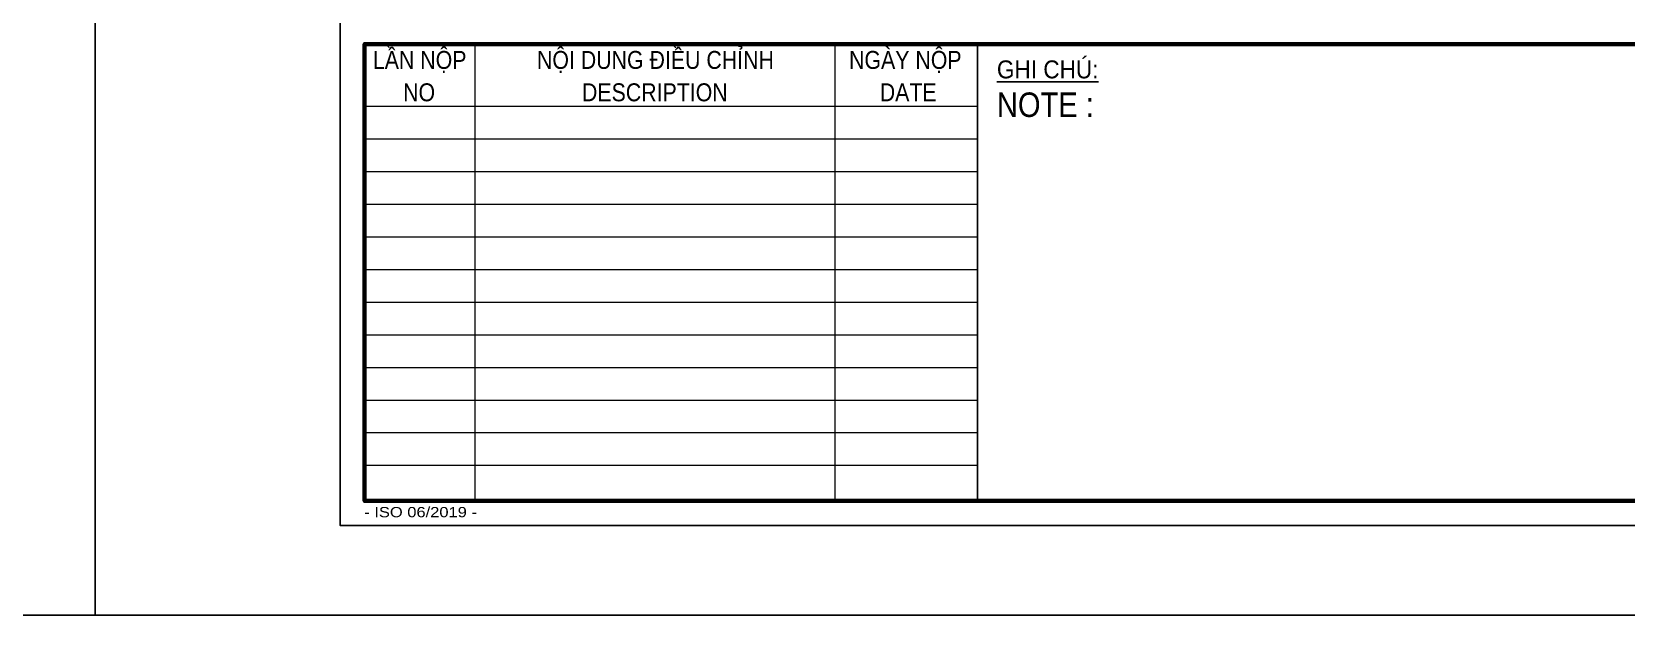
# Model space of a CAD drawing. Header units: millimetres. Extents: x 44 to 16922, y -171 to 5129.
# Drawn here: x 6251.5 to 6446.8, y 1810.7 to 1882.2 of the extents above; entities that cross this region are included whole.
import ezdxf

# ---------------------------------------------------------------- set-up
doc = ezdxf.new("R2010")
doc.units = ezdxf.units.MM
doc.layers.add('CDC -TEXT KHUNG', color=7, linetype='Continuous', lineweight=15)
doc.layers.add('CDC-KHUNGTEN', color=7, linetype='Continuous')
doc.styles.add('Arial', font='arial.ttf', dxfattribs={"width": 0.9, "height": 525})
doc.styles.add('Arial_4', font='arial.ttf', dxfattribs={"width": 0.75, "height": 3})
doc.styles.add('KT CDC', font='arial.ttf', dxfattribs={"width": 0.85, "height": 200})

# ---------------------------------------------------------------- blocks, each defined once
blk = doc.blocks.new('dgfh')
at = {"layer": 'CDC-KHUNGTEN', "lineweight": 9}
for p, q in [((-415.5, 56), (-415.5, 0)), ((-371.4, 56), (-371.4, 0)), ((-353.9, 48.33), (-429, 48.33)), ((-353.9, 44.33), (-429, 44.33)), ((-353.9, 40.33), (-429, 40.33)), ((-353.9, 36.33), (-429, 36.33)), ((-353.9, 32.33), (-429, 32.33)), ((-353.9, 28.33), (-429, 28.33)), ((-353.9, 24.33), (-429, 24.33)), ((-353.9, 20.33), (-429, 20.33)), ((-353.9, 16.33), (-429, 16.33)), ((-353.9, 12.33), (-429, 12.33)), ((-353.9, 8.33), (-429, 8.33)), ((-353.9, 4.33), (-429, 4.33))]:
    blk.add_line(p, q, dxfattribs=at)
at = {"layer": 'CDC-KHUNGTEN'}
blk.add_line((-353.9, 0), (-353.9, 56), dxfattribs=at)
at = {"layer": 'CDC-KHUNGTEN', "color": 8}
blk.add_lwpolyline([(288.96, -3), (368, -3), (368, 569), (-432, 569), (-432, -3), (288.96, -3)], dxfattribs=at)
at = {"layer": 'CDC-KHUNGTEN', "color": 255, "lineweight": 60}
blk.add_lwpolyline([(365, 56), (-429, 56), (-429, 0), (365, 0)], close=True, dxfattribs=at)
at = {"layer": 'Defpoints', "color": 1, "ltscale": 0.2}
blk.add_lwpolyline([(-462, -14), (-462, 580), (379, 580), (379, -14), (-462, -14)], close=True, dxfattribs=at)
at = {"layer": 'CDC -TEXT KHUNG', "style": 'KT CDC', "width": 1.15}
blk.add_text('- ISO 06/2019 -', height=1.2569, dxfattribs=at).set_placement((-429.04, -2))
at = {"layer": 'CDC-KHUNGTEN', "width": 0.85}
for s, height, style, p in [('NO', 2.2, 'KT CDC', (-424.28, 48.99)), ('DESCRIPTION', 2.2, 'KT CDC', (-402.37, 48.99)), ('DATE', 2.2, 'KT CDC', (-365.89, 48.99)), ('NOTE :', 3, 'Arial_4', (-351.54, 47.07))]:
    blk.add_text(s, height=height, dxfattribs=dict(at, style=style)).set_placement(p)
at = {"layer": 'CDC-KHUNGTEN', "char_height": 2.2, "attachment_point": 2, "line_spacing_factor": 0.941778, "style": 'KT CDC'}
for s, insert, width in [('LẦN NỘP', (-422.25, 55.16), 14.6422), ('NỘI DUNG ĐIỀU CHỈNH', (-393.37, 55.16), 36.9971), ('NGÀY NỘP', (-362.76, 55.16), 17.5559)]:
    blk.add_mtext(s, dxfattribs=dict(at, insert=insert, width=width))
at = {"layer": 'CDC-KHUNGTEN', "insert": (-351.54, 54), "char_height": 2.2, "width": 18.8196, "attachment_point": 1, "style": 'Arial'}
blk.add_mtext('{\\LGHI CHÚ:}', dxfattribs=at)

msp = doc.modelspace()

# ---------------------------------------------------------------- linework, layer by layer
at = {"layer": 'Defpoints', "color": 1, "ltscale": 0.2}
msp.add_lwpolyline([(5071.25, 1810.74), (5071.25, 2651.74), (6259.25, 2651.74), (6259.25, 1810.74), (5071.25, 1810.74)], close=True, dxfattribs=at)

# ---------------------------------------------------------------- block references
at = {"layer": 'CDC-KHUNGTEN'}
msp.add_blockref('dgfh', (6721.25, 1824.74), dxfattribs=at)

doc.saveas('drawing.dxf')
